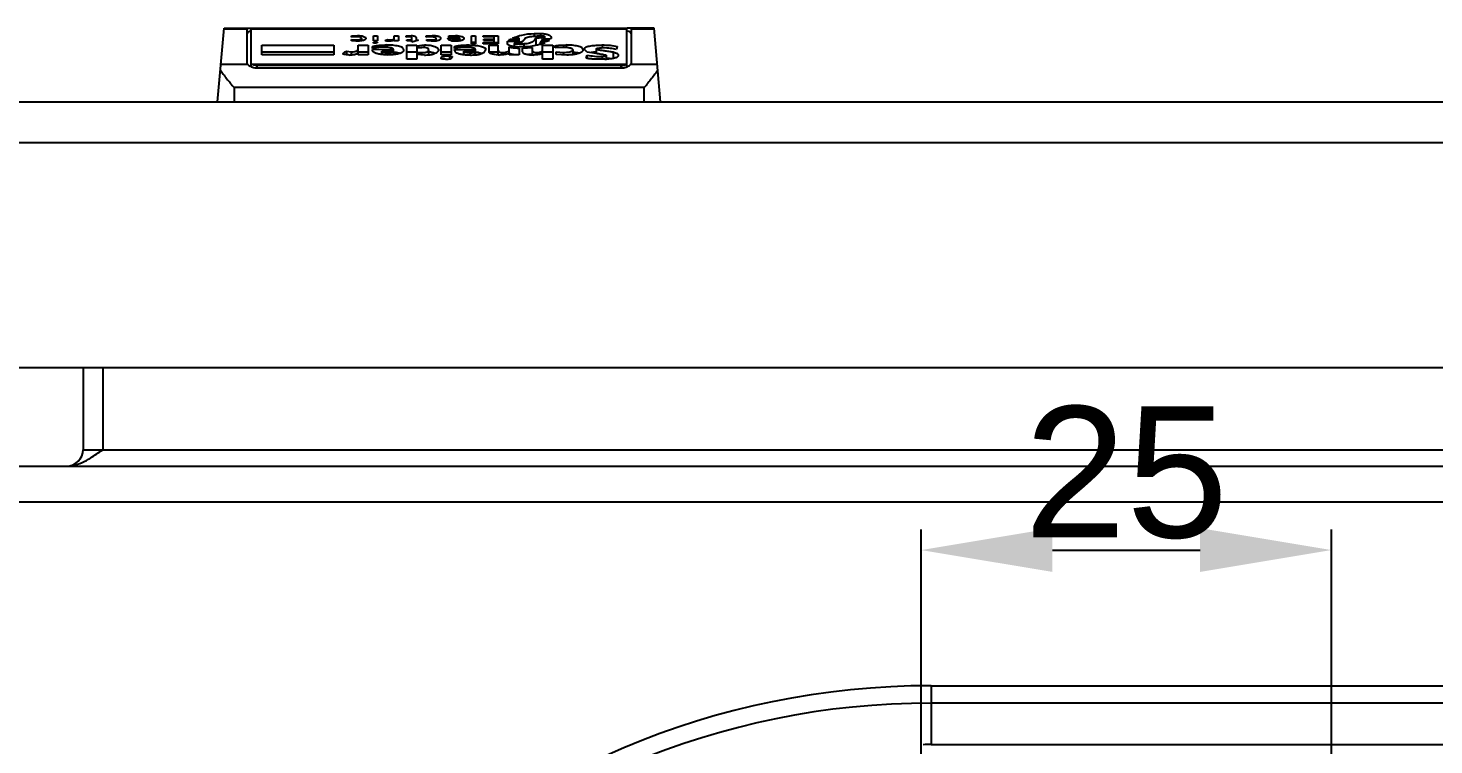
# Model space of a CAD drawing. Header units: millimetres. Extents: x 46697 to 52144, y 25488 to 34806.
# Drawn here: x 50618.9 to 50704.6, y 29725.4 to 29769.1 of the extents above; entities that cross this region are included whole.
import ezdxf

# ---------------------------------------------------------------- set-up
doc = ezdxf.new("R2010")
doc.units = ezdxf.units.MM
doc.layers.add('000-KOTIRANJE', color=254, linetype='Continuous', lineweight=5)
doc.layers.add('000-PI-ORMAR', color=51, linetype='Continuous')
doc.styles.get("Standard").update_dxf_attribs({"font": 'arial.ttf'})
doc.dimstyles.new('ISO-25-lb', dxfattribs={"dimtxt": 8, "dimasz": 8, "dimexe": 1.25, "dimexo": 0.625, "dimtad": 1, "dimdec": 1, "dimtxsty": 'Standard', "dimcen": 5, "dimadec": 0, "dimazin": 0, "dimtfac": 1, "dimtdec": 1, "dimtmove": 0, "dimatfit": 3, "dimfxl": 1, "dimarcsym": 0})

# ---------------------------------------------------------------- blocks, each defined once
blk = doc.blocks.new('NSYCRN34200_bottom')
at = {"layer": '000-PI-ORMAR'}
for p, q in [((50216.417, 29502.023), (50216.811, 29506.523)), ((50218.217, 29506.453), (50216.805, 29506.453)), ((50216.811, 29506.523), (50241.367, 29506.523)), ((50218.217, 29504.371), (50218.217, 29506.523)), ((50218.467, 29504.17), (50218.467, 29506.523)), ((50241.367, 29506.453), (50218.467, 29506.453)), ((50224.58, 29506.059), (50224.938, 29506.075)), ((50224.58, 29505.979), (50224.58, 29506.059)), ((50224.938, 29505.991), (50224.938, 29506.075)), ((50225.909, 29505.737), (50225.909, 29506.059)), ((50225.909, 29506.059), (50226.164, 29506.059)), ((50226.164, 29506.059), (50226.164, 29505.737)), ((50227.186, 29505.737), (50227.186, 29506.059)), ((50227.186, 29506.059), (50227.441, 29506.059)), ((50227.441, 29506.059), (50227.441, 29505.737)), ((50227.901, 29506.059), (50228.208, 29506.075)), ((50227.901, 29505.979), (50227.901, 29506.059)), ((50228.208, 29505.979), (50228.208, 29506.075)), ((50229.127, 29506.059), (50229.485, 29506.075)), ((50229.127, 29505.979), (50229.127, 29506.059)), ((50229.485, 29505.995), (50229.485, 29506.075)), ((50230.507, 29506.043), (50230.915, 29506.075)), ((50230.507, 29505.962), (50230.507, 29506.043)), ((50230.915, 29505.995), (50230.915, 29506.075)), ((50231.886, 29505.559), (50231.886, 29506.059)), ((50231.886, 29506.059), (50232.141, 29506.059)), ((50232.141, 29506.059), (50232.141, 29505.559)), ((50232.601, 29505.995), (50232.601, 29506.059)), ((50232.601, 29506.059), (50233.521, 29506.059)), ((50233.521, 29506.059), (50233.521, 29505.559)), ((50235.718, 29506.188), (50235.718, 29506.011)), ((50235.718, 29506.188), (50236.126, 29506.188)), ((50236.126, 29506.027), (50236.126, 29506.188)), ((50236.331, 29506.027), (50236.178, 29506.027)), ((50236.331, 29506.027), (50236.331, 29505.85)), ((50241.367, 29504.172), (50241.367, 29506.523)), ((50243.024, 29506.523), (50241.37, 29506.523)), ((50241.617, 29506.523), (50241.617, 29504.371)), ((50243.03, 29506.453), (50241.617, 29506.453)), ((50243.417, 29502.023), (50243.024, 29506.523)), ((50219.114, 29504.898), (50219.114, 29505.479)), ((50219.114, 29505.479), (50223.507, 29505.479)), ((50223.507, 29505.479), (50223.507, 29504.898)), ((50224.836, 29505.995), (50224.58, 29505.979)), ((50224.58, 29505.737), (50224.58, 29505.833)), ((50224.58, 29505.833), (50224.887, 29505.801)), ((50224.836, 29505.721), (50224.58, 29505.737)), ((50224.887, 29505.801), (50224.887, 29505.721)), ((50224.887, 29505.801), (50224.989, 29505.801)), ((50224.989, 29505.728), (50224.989, 29505.801)), ((50224.989, 29504.898), (50224.989, 29505.479)), ((50224.989, 29505.479), (50225.602, 29505.479)), ((50225.193, 29505.898), (50225.193, 29505.75)), ((50225.602, 29505.479), (50225.602, 29504.898)), ((50225.857, 29505.285), (50225.857, 29505.398)), ((50225.857, 29505.221), (50227.135, 29505.237)), ((50225.857, 29505.172), (50225.857, 29505.221)), ((50226.164, 29505.737), (50225.909, 29505.737)), ((50225.909, 29505.608), (50225.909, 29505.672)), ((50225.909, 29505.672), (50226.164, 29505.672)), ((50226.062, 29505.608), (50225.909, 29505.608)), ((50226.164, 29505.64), (50226.062, 29505.608)), ((50226.164, 29505.672), (50226.164, 29505.64)), ((50226.624, 29505.366), (50226.471, 29505.366)), ((50226.624, 29505.769), (50226.777, 29505.833)), ((50226.726, 29505.495), (50226.726, 29505.361)), ((50226.777, 29505.833), (50226.777, 29505.727)), ((50226.777, 29505.833), (50226.981, 29505.801)), ((50226.981, 29505.731), (50226.981, 29505.801)), ((50227.135, 29504.91), (50227.135, 29505.237)), ((50227.441, 29505.737), (50227.186, 29505.737)), ((50227.748, 29505.221), (50227.748, 29505.156)), ((50228.156, 29505.995), (50227.901, 29505.979)), ((50227.952, 29505.737), (50227.952, 29505.801)), ((50227.952, 29505.801), (50228.259, 29505.801)), ((50228.259, 29505.737), (50227.952, 29505.737)), ((50227.952, 29504.624), (50227.952, 29505.479)), ((50227.952, 29505.479), (50228.565, 29505.479)), ((50228.259, 29505.962), (50228.156, 29505.995)), ((50228.259, 29505.656), (50228.259, 29505.962)), ((50228.667, 29505.785), (50228.259, 29505.656)), ((50228.514, 29505.946), (50228.514, 29505.737)), ((50228.514, 29505.801), (50228.667, 29505.785)), ((50228.565, 29505.447), (50229.025, 29505.495)), ((50228.565, 29505.479), (50228.565, 29504.624)), ((50229.025, 29505.344), (50229.025, 29505.495)), ((50229.485, 29505.995), (50229.127, 29505.979)), ((50229.178, 29505.737), (50229.178, 29505.833)), ((50229.178, 29505.833), (50229.485, 29505.801)), ((50229.434, 29505.721), (50229.178, 29505.737)), ((50229.28, 29505.205), (50229.28, 29504.895)), ((50229.74, 29505.93), (50229.485, 29505.995)), ((50229.485, 29505.721), (50229.485, 29505.801)), ((50229.74, 29505.738), (50229.74, 29505.93)), ((50229.894, 29505.205), (50229.894, 29505.172)), ((50229.996, 29505.93), (50229.996, 29505.866)), ((50230.047, 29504.898), (50230.047, 29505.479)), ((50230.047, 29505.479), (50230.66, 29505.479)), ((50230.456, 29505.914), (50231.171, 29505.914)), ((50230.864, 29505.995), (50230.507, 29505.962)), ((50230.66, 29505.479), (50230.66, 29504.898)), ((50230.711, 29505.85), (50230.711, 29505.744)), ((50230.711, 29505.85), (50230.864, 29505.801)), ((50231.171, 29505.85), (50230.711, 29505.85)), ((50230.966, 29505.995), (50230.864, 29505.995)), ((50230.864, 29505.801), (50230.864, 29505.721)), ((50230.864, 29505.801), (50231.017, 29505.801)), ((50230.864, 29505.285), (50230.864, 29505.398)), ((50230.864, 29505.156), (50230.864, 29505.221)), ((50230.864, 29505.221), (50232.141, 29505.221)), ((50231.017, 29505.801), (50231.171, 29505.85)), ((50231.017, 29505.801), (50231.017, 29505.729)), ((50231.171, 29505.745), (50231.171, 29505.914)), ((50231.631, 29505.366), (50231.528, 29505.366)), ((50231.733, 29505.495), (50231.733, 29505.362)), ((50232.141, 29505.64), (50231.886, 29505.64)), ((50232.141, 29505.559), (50231.886, 29505.559)), ((50232.141, 29504.898), (50232.141, 29505.221)), ((50233.265, 29505.995), (50232.601, 29505.995)), ((50232.601, 29505.559), (50232.601, 29505.64)), ((50232.601, 29505.64), (50233.521, 29505.64)), ((50233.521, 29505.559), (50232.601, 29505.559)), ((50232.652, 29505.769), (50232.652, 29505.85)), ((50232.652, 29505.85), (50233.265, 29505.85)), ((50233.265, 29505.769), (50232.652, 29505.769)), ((50232.755, 29505.237), (50232.755, 29505.172)), ((50232.959, 29505.06), (50232.959, 29505.479)), ((50232.959, 29505.479), (50233.521, 29505.479)), ((50233.265, 29505.559), (50233.265, 29505.995)), ((50233.521, 29504.891), (50233.521, 29505.479)), ((50234.083, 29505.608), (50234.083, 29505.721)), ((50234.083, 29505.721), (50234.594, 29505.721)), ((50234.185, 29505.769), (50234.236, 29505.85)), ((50234.696, 29505.769), (50234.185, 29505.769)), ((50234.185, 29504.898), (50234.185, 29505.382)), ((50234.236, 29505.85), (50234.236, 29505.769)), ((50234.236, 29505.85), (50234.696, 29505.85)), ((50234.798, 29505.914), (50234.389, 29505.914)), ((50234.543, 29505.64), (50234.492, 29505.559)), ((50234.492, 29505.559), (50234.492, 29505.397)), ((50234.492, 29505.559), (50235.105, 29505.559)), ((50234.951, 29505.64), (50234.543, 29505.64)), ((50234.594, 29505.721), (50234.696, 29505.769)), ((50234.594, 29505.721), (50234.594, 29505.64)), ((50234.696, 29505.85), (50234.798, 29505.882)), ((50234.696, 29505.85), (50234.696, 29505.64)), ((50234.798, 29505.64), (50234.798, 29505.914)), ((50235.054, 29505.382), (50234.798, 29505.382)), ((50234.798, 29505.301), (50234.798, 29504.898)), ((50235.105, 29505.801), (50234.951, 29505.64)), ((50235.002, 29505.301), (50235.616, 29505.35)), ((50235.002, 29505.076), (50235.002, 29505.301)), ((50235.105, 29505.382), (50235.105, 29505.559)), ((50235.616, 29504.889), (50235.616, 29505.35)), ((50235.82, 29505.914), (50235.82, 29505.495)), ((50236.126, 29505.704), (50236.075, 29505.656)), ((50236.075, 29505.656), (50236.075, 29505.538)), ((50236.075, 29505.656), (50236.382, 29505.64)), ((50236.484, 29505.704), (50236.126, 29505.704)), ((50236.229, 29505.85), (50236.178, 29505.785)), ((50236.178, 29505.785), (50236.178, 29505.704)), ((50236.178, 29505.785), (50236.637, 29505.769)), ((50236.637, 29505.85), (50236.229, 29505.85)), ((50236.229, 29504.624), (50236.229, 29505.479)), ((50236.229, 29505.479), (50236.842, 29505.479)), ((50236.74, 29505.882), (50236.637, 29505.85)), ((50236.74, 29505.962), (50236.74, 29505.882)), ((50236.842, 29505.479), (50236.842, 29504.624)), ((50236.995, 29505.318), (50236.995, 29505.43)), ((50237.455, 29505.35), (50236.995, 29505.318)), ((50237.659, 29505.495), (50237.659, 29505.337)), ((50238.068, 29505.189), (50238.068, 29504.903)), ((50238.681, 29505.221), (50238.681, 29505.14)), ((50238.783, 29505.221), (50238.783, 29505.269)), ((50238.936, 29505.06), (50238.783, 29505.221)), ((50239.498, 29505.253), (50239.498, 29504.973)), ((50239.958, 29505.318), (50239.805, 29505.318)), ((50239.856, 29505.495), (50239.856, 29505.318)), ((50240.776, 29505.398), (50240.725, 29505.221)), ((50216.619, 29504.323), (50218.237, 29504.323)), ((50218.502, 29504.323), (50241.333, 29504.323)), ((50223.507, 29505.059), (50219.114, 29505.059)), ((50223.507, 29504.898), (50219.114, 29504.898)), ((50224.274, 29505.108), (50224.274, 29504.901)), ((50224.274, 29505.108), (50224.58, 29505.076)), ((50224.58, 29504.898), (50224.58, 29505.076)), ((50224.989, 29504.898), (50224.938, 29505.011)), ((50225.602, 29505.059), (50224.989, 29505.059)), ((50225.602, 29504.898), (50224.989, 29504.898)), ((50226.419, 29504.914), (50226.419, 29505.124)), ((50227.135, 29505.124), (50226.419, 29505.124)), ((50226.777, 29505.011), (50226.777, 29504.882)), ((50228.565, 29505.059), (50227.952, 29505.059)), ((50228.565, 29504.624), (50227.952, 29504.624)), ((50228.565, 29505.044), (50228.872, 29505.027)), ((50229.025, 29504.882), (50228.565, 29504.915)), ((50228.872, 29504.893), (50228.872, 29505.027)), ((50230.66, 29505.059), (50230.047, 29505.059)), ((50230.66, 29504.898), (50230.047, 29504.898)), ((50230.047, 29504.657), (50230.047, 29504.737)), ((50230.149, 29504.624), (50230.047, 29504.657)), ((50230.302, 29504.624), (50230.149, 29504.624)), ((50230.558, 29504.834), (50230.558, 29504.644)), ((50230.558, 29504.834), (50230.711, 29504.786)), ((50230.711, 29504.786), (50230.711, 29504.753)), ((50231.426, 29504.915), (50231.426, 29505.124)), ((50232.09, 29505.124), (50231.426, 29505.124)), ((50231.784, 29505.011), (50231.784, 29504.882)), ((50232.09, 29505.124), (50232.09, 29504.894)), ((50233.521, 29505.059), (50232.959, 29505.059)), ((50233.725, 29505.027), (50233.725, 29504.888)), ((50233.725, 29505.027), (50233.879, 29505.027)), ((50233.879, 29505.027), (50234.185, 29505.124)), ((50233.879, 29505.027), (50233.879, 29504.904)), ((50234.798, 29504.898), (50234.185, 29504.898)), ((50235.616, 29504.93), (50235.371, 29504.911)), ((50235.871, 29505.027), (50235.871, 29504.897)), ((50236.842, 29505.059), (50236.229, 29505.059)), ((50236.842, 29504.624), (50236.229, 29504.624)), ((50237.046, 29504.915), (50237.046, 29505.076)), ((50237.046, 29505.076), (50237.506, 29505.027)), ((50237.71, 29504.882), (50237.046, 29504.915)), ((50237.506, 29504.892), (50237.506, 29505.027)), ((50238.885, 29504.705), (50238.936, 29504.866)), ((50238.936, 29504.682), (50238.936, 29504.866)), ((50240.009, 29504.624), (50239.703, 29504.624)), ((50239.856, 29504.786), (50240.111, 29504.818)), ((50239.856, 29504.786), (50239.856, 29504.624)), ((50240.111, 29504.631), (50240.111, 29504.85)), ((50240.52, 29505.076), (50240.52, 29504.674)), ((50240.827, 29504.915), (50240.827, 29504.834)), ((50241.598, 29504.323), (50243.216, 29504.323)), ((50218.817, 29504.245), (50218.817, 29504.093)), ((50241.017, 29504.245), (50218.817, 29504.245)), ((50218.817, 29504.093), (50241.017, 29504.093)), ((50241.017, 29504.093), (50241.017, 29504.245)), ((50217.417, 29502.893), (50217.417, 29502.023)), ((50242.417, 29502.893), (50217.417, 29502.893)), ((50242.417, 29502.023), (50242.417, 29502.893)), ((50192.417, 29502.023), (50582.417, 29502.023)), ((50584.917, 29499.523), (50189.917, 29499.523)), ((50189.917, 29485.823), (50584.917, 29485.823)), ((50208.217, 29485.823), (50208.217, 29480.823)), ((50209.417, 29485.823), (50209.417, 29480.823)), ((50208.217, 29480.823), (50567.617, 29480.823)), ((50190.117, 29479.823), (50585.717, 29479.823)), ((50587.917, 29477.623), (50187.917, 29477.623)), ((50259.917, 29466.434), (50259.917, 29462.842)), ((50259.917, 29466.434), (50515.917, 29466.434)), ((50515.917, 29465.373), (50259.917, 29465.373)), ((50259.917, 29462.842), (50515.917, 29462.842))]:
    blk.add_line(p, q, dxfattribs=at)
for centre, radius, start, end in [((50230.877, 29506.616), 0.896, 256.94801, 258.52796), ((50230.998, 29506.832), 1.103, 279.18166, 280.12452), ((50234.796, 29509.389), 4.007, 268.56577, 270.02883), ((50235.745, 29502.333), 3.44, 105.86407, 106.04416), ((50235.733, 29502.376), 3.394, 103.59206, 105.86835), ((50235.727, 29502.401), 3.369, 102.68688, 103.59243), ((50235.054, 29508.788), 3.406, 270.00088, 270.86521), ((50235.19, 29505.853), 0.725, 327.91604, 330.37943), ((50235.823, 29509.321), 3.826, 269.95065, 271.6124), ((50234.963, 29509.258), 3.886, 286.70644, 287.2815), ((50234.944, 29509.319), 3.95, 287.28337, 288.32309), ((50234.909, 29509.424), 4.061, 288.32757, 290.55327), ((50234.869, 29509.531), 4.174, 290.55114, 291.24377), ((50231.626, 29500.105), 4.968, 84.01521, 84.69204), ((50231.9, 29507.406), 2.522, 274.36979, 275.53825), ((50233.953, 29510.477), 5.604, 265.5588, 266.62036), ((50234.744, 29506.968), 2.082, 254.42471, 254.78936), ((50235.924, 29510.353), 5.475, 266.75538, 267.83879), ((50231.419, 29454.58), 51.036, 80.8914, 81.52988), ((50239.735, 29511.436), 6.817, 272.30934, 273.17916), ((50244.357, 29535.09), 30.674, 262.04457, 262.69625), ((50207.217, 29480.823), 1, 270, 0), ((50259.917, 29418.313), 48.121, 90, 180), ((50259.917, 29418.313), 47.061, 90, 180), ((50259.917, 29418.313), 44.529, 90, 90.64246)]:
    blk.add_arc(centre, radius, start, end, dxfattribs=at)
for centre, major_axis, start_param, end_param in [((50218.817, 29506.192), (0.6, 0), 2.216036, 3.141593), ((50241.017, 29506.192), (0.6, 0), 0, 0.923126), ((50218.817, 29504.371), (0.6, 0), -3.141593, -2.886514), ((50218.817, 29504.371), (0.35, 0), -3.141593, -2.694273), ((50241.017, 29504.371), (0.35, 0), -0.44732, 0), ((50241.017, 29504.371), (0.6, 0), -0.255078, 0)]:
    blk.add_ellipse(centre, major_axis=major_axis, ratio=0.315556, start_param=start_param, end_param=end_param, dxfattribs=at)
for points, knots in [([(50224.938, 29506.075), (50225.008, 29506.075), (50225.133, 29506.069), (50225.293, 29506.033), (50225.398, 29505.973), (50225.437, 29505.922), (50225.449, 29505.898)], [0, 0, 0, 0, 0.371196, 0.665987, 0.860433, 1, 1, 1, 1]), ([(50228.208, 29506.075), (50228.25, 29506.071), (50228.327, 29506.06), (50228.417, 29506.038), (50228.471, 29506.011), (50228.502, 29505.987), (50228.514, 29505.962), (50228.514, 29505.946)], [0, 0, 0, 0, 0.363978, 0.666319, 0.780752, 0.870364, 1, 1, 1, 1]), ([(50229.485, 29506.075), (50229.548, 29506.073), (50229.642, 29506.067), (50229.762, 29506.052), (50229.842, 29506.037), (50229.909, 29506.017), (50229.958, 29505.993), (50229.989, 29505.964), (50229.996, 29505.94), (50229.996, 29505.93)], [0, 0, 0, 0, 0.341316, 0.50328, 0.652146, 0.778987, 0.87627, 0.945686, 1, 1, 1, 1]), ([(50230.915, 29506.075), (50230.983, 29506.071), (50231.109, 29506.058), (50231.257, 29506.031), (50231.35, 29505.996), (50231.395, 29505.967), (50231.421, 29505.933), (50231.426, 29505.909), (50231.426, 29505.898)], [0, 0, 0, 0, 0.355432, 0.665062, 0.784525, 0.87486, 0.942631, 1, 1, 1, 1]), ([(50234.389, 29505.914), (50234.571, 29505.991), (50235.004, 29506.135), (50235.461, 29506.188), (50235.718, 29506.188)], [0, 0, 0, 0, 0.43464, 1, 1, 1, 1]), ([(50236.178, 29506.027), (50236.054, 29506.027), (50235.87, 29506.024), (50235.628, 29506.008), (50235.459, 29505.988), (50235.311, 29505.959), (50235.197, 29505.92), (50235.122, 29505.868), (50235.105, 29505.821), (50235.105, 29505.801)], [0, 0, 0, 0, 0.323863, 0.482587, 0.634243, 0.769932, 0.876609, 0.948781, 1, 1, 1, 1]), ([(50236.331, 29506.027), (50236.331, 29506.018), (50236.323, 29505.995), (50236.289, 29505.969), (50236.236, 29505.949), (50236.166, 29505.934), (50236.085, 29505.924), (50235.969, 29505.916), (50235.88, 29505.914), (50235.82, 29505.914)], [0, 0, 0, 0, 0.051619, 0.122572, 0.226478, 0.360669, 0.512654, 0.672628, 1, 1, 1, 1]), ([(50236.126, 29506.188), (50236.213, 29506.188), (50236.368, 29506.18), (50236.563, 29506.134), (50236.687, 29506.057), (50236.728, 29505.992), (50236.74, 29505.962)], [0, 0, 0, 0, 0.379347, 0.673856, 0.863321, 1, 1, 1, 1]), ([(50224.58, 29505.076), (50224.644, 29505.08), (50224.756, 29505.092), (50224.893, 29505.131), (50224.975, 29505.195), (50224.989, 29505.248), (50224.989, 29505.269)], [0, 0, 0, 0, 0.3931, 0.686451, 0.86749, 1, 1, 1, 1]), ([(50225.193, 29505.898), (50225.193, 29505.905), (50225.19, 29505.921), (50225.171, 29505.942), (50225.139, 29505.96), (50225.072, 29505.981), (50224.968, 29505.992), (50224.881, 29505.995), (50224.836, 29505.995)], [0, 0, 0, 0, 0.053888, 0.119201, 0.210176, 0.334206, 0.65187, 1, 1, 1, 1]), ([(50225.196, 29505.748), (50225.168, 29505.744), (50225.048, 29505.727), (50224.928, 29505.722), (50224.836, 29505.721)], [0, 0, 0, 0, 0.237576, 1, 1, 1, 1]), ([(50224.989, 29505.801), (50225.035, 29505.801), (50225.112, 29505.829), (50225.171, 29505.877), (50225.193, 29505.898)], [0, 0, 0, 0, 0.603146, 1, 1, 1, 1]), ([(50225.449, 29505.898), (50225.449, 29505.883), (50225.438, 29505.847), (50225.387, 29505.803), (50225.303, 29505.77), (50225.235, 29505.755), (50225.196, 29505.748)], [0, 0, 0, 0, 0.145406, 0.337649, 0.622087, 1, 1, 1, 1]), ([(50225.857, 29505.398), (50225.916, 29505.418), (50226.048, 29505.45), (50226.338, 29505.488), (50226.569, 29505.495), (50226.726, 29505.495)], [0, 0, 0, 0, 0.213482, 0.462386, 1, 1, 1, 1]), ([(50226.471, 29505.366), (50226.416, 29505.366), (50226.309, 29505.357), (50226.104, 29505.33), (50225.955, 29505.303), (50225.857, 29505.285)], [0, 0, 0, 0, 0.266361, 0.518251, 1, 1, 1, 1]), ([(50226.416, 29504.912), (50226.336, 29504.922), (50226.192, 29504.945), (50226.028, 29504.993), (50225.933, 29505.046), (50225.888, 29505.086), (50225.862, 29505.129), (50225.857, 29505.158), (50225.857, 29505.172)], [0, 0, 0, 0, 0.368857, 0.665365, 0.776534, 0.864475, 0.936028, 1, 1, 1, 1]), ([(50226.828, 29505.721), (50226.807, 29505.723), (50226.767, 29505.728), (50226.716, 29505.736), (50226.679, 29505.744), (50226.654, 29505.75), (50226.636, 29505.756), (50226.624, 29505.765), (50226.624, 29505.769)], [0, 0, 0, 0, 0.294635, 0.578579, 0.712734, 0.836348, 0.938736, 1, 1, 1, 1]), ([(50227.135, 29505.237), (50227.086, 29505.284), (50226.97, 29505.333), (50226.795, 29505.361), (50226.683, 29505.366), (50226.624, 29505.366)], [0, 0, 0, 0, 0.377008, 0.668643, 1, 1, 1, 1]), ([(50227.748, 29505.221), (50227.748, 29505.241), (50227.734, 29505.287), (50227.67, 29505.343), (50227.569, 29505.389), (50227.434, 29505.426), (50227.273, 29505.454), (50227.035, 29505.481), (50226.851, 29505.491), (50226.726, 29505.495)], [0, 0, 0, 0, 0.053594, 0.12356, 0.222797, 0.351564, 0.501125, 0.662453, 1, 1, 1, 1]), ([(50227.186, 29505.769), (50227.16, 29505.762), (50227.042, 29505.735), (50226.922, 29505.721), (50226.828, 29505.721)], [0, 0, 0, 0, 0.224312, 1, 1, 1, 1]), ([(50226.981, 29505.801), (50226.998, 29505.803), (50227.03, 29505.808), (50227.08, 29505.82), (50227.126, 29505.836), (50227.162, 29505.859), (50227.182, 29505.886), (50227.186, 29505.905), (50227.186, 29505.914)], [0, 0, 0, 0, 0.201887, 0.385063, 0.610592, 0.774995, 0.896449, 1, 1, 1, 1]), ([(50228.565, 29505.301), (50228.577, 29505.314), (50228.62, 29505.331), (50228.691, 29505.343), (50228.779, 29505.349), (50228.841, 29505.35), (50228.872, 29505.35)], [0, 0, 0, 0, 0.162817, 0.415388, 0.703776, 1, 1, 1, 1]), ([(50229.28, 29505.205), (50229.28, 29505.224), (50229.264, 29505.273), (50229.174, 29505.322), (50229.04, 29505.346), (50228.931, 29505.35), (50228.872, 29505.35)], [0, 0, 0, 0, 0.121624, 0.306754, 0.619534, 1, 1, 1, 1]), ([(50228.872, 29505.027), (50228.937, 29505.027), (50229.031, 29505.031), (50229.143, 29505.056), (50229.213, 29505.085), (50229.269, 29505.133), (50229.28, 29505.184), (50229.28, 29505.205)], [0, 0, 0, 0, 0.403239, 0.570933, 0.699996, 0.871356, 1, 1, 1, 1]), ([(50229.025, 29505.495), (50229.142, 29505.495), (50229.354, 29505.485), (50229.625, 29505.428), (50229.806, 29505.331), (50229.874, 29505.245), (50229.894, 29505.205)], [0, 0, 0, 0, 0.366883, 0.664195, 0.861459, 1, 1, 1, 1]), ([(50229.283, 29504.893), (50229.328, 29504.897), (50229.414, 29504.908), (50229.549, 29504.935), (50229.675, 29504.976), (50229.803, 29505.048), (50229.869, 29505.122), (50229.894, 29505.172)], [0, 0, 0, 0, 0.195915, 0.372736, 0.591618, 0.759205, 1, 1, 1, 1]), ([(50229.743, 29505.736), (50229.718, 29505.733), (50229.615, 29505.723), (50229.512, 29505.721), (50229.434, 29505.721)], [0, 0, 0, 0, 0.24253, 1, 1, 1, 1]), ([(50229.485, 29505.801), (50229.523, 29505.801), (50229.592, 29505.804), (50229.677, 29505.82), (50229.731, 29505.855), (50229.74, 29505.886), (50229.74, 29505.898)], [0, 0, 0, 0, 0.388225, 0.696883, 0.876411, 1, 1, 1, 1]), ([(50229.996, 29505.866), (50229.996, 29505.852), (50229.985, 29505.818), (50229.932, 29505.78), (50229.848, 29505.752), (50229.781, 29505.741), (50229.743, 29505.736)], [0, 0, 0, 0, 0.137351, 0.328389, 0.620176, 1, 1, 1, 1]), ([(50230.674, 29505.743), (50230.638, 29505.752), (50230.576, 29505.77), (50230.502, 29505.812), (50230.463, 29505.862), (50230.456, 29505.898), (50230.456, 29505.914)], [0, 0, 0, 0, 0.377088, 0.645926, 0.838471, 1, 1, 1, 1]), ([(50230.813, 29505.721), (50230.803, 29505.722), (50230.765, 29505.726), (50230.727, 29505.732), (50230.699, 29505.738)], [0, 0, 0, 0, 0.259245, 1, 1, 1, 1]), ([(50231.174, 29505.743), (50231.145, 29505.739), (50231.026, 29505.724), (50230.905, 29505.721), (50230.813, 29505.721)], [0, 0, 0, 0, 0.238279, 1, 1, 1, 1]), ([(50230.864, 29505.398), (50230.923, 29505.418), (50231.055, 29505.45), (50231.345, 29505.488), (50231.576, 29505.495), (50231.733, 29505.495)], [0, 0, 0, 0, 0.213482, 0.462386, 1, 1, 1, 1]), ([(50231.528, 29505.366), (50231.468, 29505.366), (50231.245, 29505.357), (50231.024, 29505.319), (50230.864, 29505.285)], [0, 0, 0, 0, 0.268757, 1, 1, 1, 1]), ([(50231.171, 29505.914), (50231.16, 29505.923), (50231.1, 29505.965), (50231.026, 29505.991), (50230.966, 29505.995)], [0, 0, 0, 0, 0.189905, 1, 1, 1, 1]), ([(50231.426, 29505.898), (50231.426, 29505.883), (50231.418, 29505.848), (50231.372, 29505.803), (50231.294, 29505.768), (50231.229, 29505.753), (50231.191, 29505.746)], [0, 0, 0, 0, 0.149891, 0.339697, 0.61815, 1, 1, 1, 1]), ([(50232.141, 29505.221), (50232.104, 29505.273), (50231.989, 29505.331), (50231.812, 29505.361), (50231.694, 29505.366), (50231.631, 29505.366)], [0, 0, 0, 0, 0.354239, 0.65228, 1, 1, 1, 1]), ([(50231.733, 29505.495), (50231.853, 29505.49), (50232.085, 29505.475), (50232.364, 29505.441), (50232.558, 29505.395), (50232.664, 29505.353), (50232.736, 29505.303), (50232.755, 29505.256), (50232.755, 29505.237)], [0, 0, 0, 0, 0.328186, 0.634941, 0.767206, 0.872849, 0.946932, 1, 1, 1, 1]), ([(50232.144, 29504.896), (50232.229, 29504.904), (50232.379, 29504.926), (50232.568, 29504.99), (50232.691, 29505.073), (50232.74, 29505.141), (50232.755, 29505.172)], [0, 0, 0, 0, 0.369723, 0.651193, 0.849642, 1, 1, 1, 1]), ([(50233.521, 29505.172), (50233.521, 29505.158), (50233.526, 29505.127), (50233.557, 29505.081), (50233.627, 29505.043), (50233.688, 29505.032), (50233.725, 29505.027)], [0, 0, 0, 0, 0.153969, 0.332282, 0.591815, 1, 1, 1, 1]), ([(50234.49, 29505.396), (50234.456, 29505.399), (50234.393, 29505.407), (50234.293, 29505.428), (50234.202, 29505.457), (50234.129, 29505.502), (50234.09, 29505.554), (50234.083, 29505.591), (50234.083, 29505.608)], [0, 0, 0, 0, 0.203684, 0.388965, 0.616152, 0.779397, 0.898636, 1, 1, 1, 1]), ([(50234.185, 29505.382), (50234.229, 29505.37), (50234.43, 29505.321), (50234.637, 29505.301), (50234.798, 29505.301)], [0, 0, 0, 0, 0.220924, 1, 1, 1, 1]), ([(50234.696, 29505.383), (50234.678, 29505.384), (50234.61, 29505.386), (50234.541, 29505.39), (50234.49, 29505.396)], [0, 0, 0, 0, 0.25371, 1, 1, 1, 1]), ([(50235.82, 29505.914), (50235.772, 29505.83), (50235.656, 29505.699), (50235.399, 29505.58), (50235.215, 29505.559), (50235.105, 29505.559)], [0, 0, 0, 0, 0.346147, 0.60475, 1, 1, 1, 1]), ([(50236.08, 29505.536), (50236.011, 29505.515), (50235.693, 29505.429), (50235.362, 29505.386), (50235.105, 29505.382)], [0, 0, 0, 0, 0.219517, 1, 1, 1, 1]), ([(50236.637, 29505.769), (50236.629, 29505.762), (50236.585, 29505.728), (50236.529, 29505.704), (50236.484, 29505.704)], [0, 0, 0, 0, 0.189217, 1, 1, 1, 1]), ([(50236.995, 29505.43), (50236.995, 29505.437), (50237.016, 29505.447), (50237.043, 29505.453), (50237.083, 29505.46), (50237.138, 29505.467), (50237.211, 29505.474), (50237.299, 29505.48), (50237.388, 29505.485), (50237.509, 29505.49), (50237.599, 29505.493), (50237.659, 29505.495)], [0, 0, 0, 0, 0.028828, 0.079607, 0.138852, 0.201501, 0.331116, 0.463317, 0.596722, 0.730789, 1, 1, 1, 1]), ([(50238.068, 29505.189), (50238.068, 29505.2), (50238.059, 29505.228), (50238.02, 29505.261), (50237.958, 29505.288), (50237.877, 29505.309), (50237.781, 29505.326), (50237.639, 29505.341), (50237.529, 29505.347), (50237.455, 29505.35)], [0, 0, 0, 0, 0.05336, 0.123977, 0.224575, 0.354347, 0.503992, 0.664675, 1, 1, 1, 1]), ([(50237.506, 29505.027), (50237.572, 29505.033), (50237.7, 29505.045), (50237.853, 29505.069), (50237.959, 29505.098), (50238.017, 29505.122), (50238.057, 29505.151), (50238.068, 29505.177), (50238.068, 29505.189)], [0, 0, 0, 0, 0.32967, 0.633637, 0.763949, 0.86928, 0.945103, 1, 1, 1, 1]), ([(50238.681, 29505.221), (50238.681, 29505.241), (50238.667, 29505.287), (50238.603, 29505.343), (50238.502, 29505.389), (50238.367, 29505.426), (50238.207, 29505.454), (50237.968, 29505.481), (50237.784, 29505.491), (50237.659, 29505.495)], [0, 0, 0, 0, 0.053594, 0.12356, 0.222797, 0.351564, 0.501125, 0.662453, 1, 1, 1, 1]), ([(50238.783, 29505.269), (50238.783, 29505.278), (50238.787, 29505.299), (50238.807, 29505.327), (50238.839, 29505.352), (50238.904, 29505.386), (50239.012, 29505.417), (50239.16, 29505.444), (50239.326, 29505.464), (50239.559, 29505.484), (50239.737, 29505.491), (50239.856, 29505.495)], [0, 0, 0, 0, 0.024436, 0.052563, 0.087844, 0.132084, 0.24563, 0.382193, 0.530576, 0.68469, 1, 1, 1, 1]), ([(50239.498, 29505.253), (50239.508, 29505.266), (50239.544, 29505.288), (50239.648, 29505.315), (50239.739, 29505.318), (50239.805, 29505.318)], [0, 0, 0, 0, 0.15056, 0.38475, 1, 1, 1, 1]), ([(50239.498, 29505.253), (50239.498, 29505.248), (50239.513, 29505.24), (50239.532, 29505.233), (50239.558, 29505.225), (50239.596, 29505.215), (50239.647, 29505.204), (50239.71, 29505.192), (50239.775, 29505.181), (50239.863, 29505.167), (50239.974, 29505.15), (50240.109, 29505.13), (50240.246, 29505.112), (50240.383, 29505.093), (50240.474, 29505.082), (50240.52, 29505.076)], [0, 0, 0, 0, 0.014532, 0.03742, 0.063913, 0.092248, 0.151872, 0.213709, 0.276836, 0.340819, 0.470477, 0.601623, 0.73376, 0.86661, 1, 1, 1, 1]), ([(50239.856, 29505.495), (50240.02, 29505.495), (50240.329, 29505.484), (50240.635, 29505.436), (50240.776, 29505.398)], [0, 0, 0, 0, 0.530236, 1, 1, 1, 1]), ([(50240.725, 29505.221), (50240.605, 29505.246), (50240.351, 29505.293), (50240.093, 29505.318), (50239.958, 29505.318)], [0, 0, 0, 0, 0.475476, 1, 1, 1, 1]), ([(50218.237, 29504.323), (50218.261, 29504.294), (50218.335, 29504.237), (50218.416, 29504.192), (50218.466, 29504.17)], [0, 0, 0, 0, 0.408872, 1, 1, 1, 1]), ([(50218.817, 29504.245), (50218.754, 29504.245), (50218.664, 29504.256), (50218.56, 29504.292), (50218.519, 29504.312), (50218.502, 29504.323)], [0, 0, 0, 0, 0.579534, 0.816997, 1, 1, 1, 1]), ([(50224.069, 29504.947), (50224.087, 29504.978), (50224.118, 29505.026), (50224.184, 29505.088), (50224.24, 29505.108), (50224.274, 29505.108)], [0, 0, 0, 0, 0.393216, 0.627187, 1, 1, 1, 1]), ([(50224.427, 29504.882), (50224.394, 29504.886), (50224.344, 29504.892), (50224.278, 29504.9), (50224.229, 29504.907), (50224.181, 29504.914), (50224.143, 29504.921), (50224.114, 29504.927), (50224.094, 29504.932), (50224.08, 29504.937), (50224.069, 29504.943), (50224.069, 29504.947)], [0, 0, 0, 0, 0.275198, 0.411287, 0.545786, 0.677797, 0.805327, 0.865946, 0.922448, 0.970561, 1, 1, 1, 1]), ([(50224.427, 29504.882), (50224.484, 29504.887), (50224.569, 29504.894), (50224.679, 29504.909), (50224.756, 29504.921), (50224.827, 29504.938), (50224.888, 29504.957), (50224.938, 29504.987), (50224.938, 29505.011)], [0, 0, 0, 0, 0.318135, 0.471629, 0.61816, 0.752837, 0.866866, 1, 1, 1, 1]), ([(50226.777, 29504.882), (50226.746, 29504.884), (50226.626, 29504.891), (50226.505, 29504.901), (50226.416, 29504.912)], [0, 0, 0, 0, 0.254767, 1, 1, 1, 1]), ([(50226.777, 29505.011), (50226.728, 29505.011), (50226.637, 29505.014), (50226.531, 29505.03), (50226.467, 29505.056), (50226.438, 29505.077), (50226.422, 29505.1), (50226.419, 29505.117), (50226.419, 29505.124)], [0, 0, 0, 0, 0.364692, 0.680264, 0.794891, 0.87918, 0.943651, 1, 1, 1, 1]), ([(50226.777, 29505.011), (50226.823, 29505.011), (50226.906, 29505.016), (50227.031, 29505.043), (50227.106, 29505.089), (50227.135, 29505.124)], [0, 0, 0, 0, 0.355569, 0.644256, 1, 1, 1, 1]), ([(50227.138, 29504.907), (50227.108, 29504.904), (50226.988, 29504.893), (50226.868, 29504.886), (50226.777, 29504.882)], [0, 0, 0, 0, 0.245695, 1, 1, 1, 1]), ([(50227.53, 29504.979), (50227.47, 29504.997), (50227.337, 29505.026), (50227.202, 29505.043), (50227.13, 29505.05)], [0, 0, 0, 0, 0.46886, 1, 1, 1, 1]), ([(50227.748, 29505.156), (50227.748, 29505.142), (50227.742, 29505.111), (50227.711, 29505.068), (50227.659, 29505.03), (50227.552, 29504.979), (50227.374, 29504.936), (50227.221, 29504.916), (50227.138, 29504.907)], [0, 0, 0, 0, 0.060832, 0.131197, 0.221108, 0.336516, 0.638501, 1, 1, 1, 1]), ([(50229.025, 29504.882), (50229.047, 29504.882), (50229.133, 29504.883), (50229.219, 29504.887), (50229.283, 29504.893)], [0, 0, 0, 0, 0.252786, 1, 1, 1, 1]), ([(50229.667, 29504.98), (50229.613, 29505.003), (50229.486, 29505.04), (50229.355, 29505.058), (50229.283, 29505.065)], [0, 0, 0, 0, 0.445947, 1, 1, 1, 1]), ([(50230.047, 29504.737), (50230.108, 29504.776), (50230.28, 29504.828), (50230.455, 29504.834), (50230.558, 29504.834)], [0, 0, 0, 0, 0.411288, 1, 1, 1, 1]), ([(50230.302, 29504.624), (50230.358, 29504.624), (50230.462, 29504.628), (50230.584, 29504.645), (50230.658, 29504.675), (50230.691, 29504.699), (50230.708, 29504.726), (50230.711, 29504.745), (50230.711, 29504.753)], [0, 0, 0, 0, 0.365254, 0.681761, 0.79601, 0.879579, 0.943653, 1, 1, 1, 1]), ([(50230.864, 29505.156), (50230.864, 29505.143), (50230.87, 29505.114), (50230.897, 29505.073), (50230.944, 29505.036), (50231.041, 29504.987), (50231.204, 29504.943), (50231.346, 29504.922), (50231.423, 29504.913)], [0, 0, 0, 0, 0.062322, 0.133539, 0.223098, 0.337067, 0.636439, 1, 1, 1, 1]), ([(50231.423, 29504.913), (50231.457, 29504.909), (50231.594, 29504.895), (50231.731, 29504.887), (50231.835, 29504.882)], [0, 0, 0, 0, 0.244324, 1, 1, 1, 1]), ([(50231.784, 29505.011), (50231.735, 29505.011), (50231.644, 29505.014), (50231.538, 29505.03), (50231.474, 29505.056), (50231.445, 29505.077), (50231.429, 29505.1), (50231.426, 29505.117), (50231.426, 29505.124)], [0, 0, 0, 0, 0.364691, 0.680264, 0.79489, 0.87918, 0.943651, 1, 1, 1, 1]), ([(50231.784, 29505.011), (50231.829, 29505.011), (50231.911, 29505.015), (50232.012, 29505.033), (50232.078, 29505.073), (50232.09, 29505.11), (50232.09, 29505.124)], [0, 0, 0, 0, 0.384265, 0.694124, 0.877114, 1, 1, 1, 1]), ([(50231.835, 29504.882), (50231.857, 29504.882), (50231.942, 29504.883), (50232.028, 29504.886), (50232.092, 29504.891)], [0, 0, 0, 0, 0.252006, 1, 1, 1, 1]), ([(50232.523, 29504.982), (50232.464, 29504.998), (50232.338, 29505.023), (50232.211, 29505.039), (50232.144, 29505.046)], [0, 0, 0, 0, 0.474995, 1, 1, 1, 1]), ([(50233.519, 29504.889), (50233.451, 29504.895), (50233.351, 29504.904), (50233.222, 29504.924), (50233.135, 29504.943), (50233.062, 29504.965), (50233.006, 29504.991), (50232.968, 29505.022), (50232.959, 29505.048), (50232.959, 29505.06)], [0, 0, 0, 0, 0.336085, 0.494656, 0.641283, 0.76911, 0.870824, 0.94448, 1, 1, 1, 1]), ([(50234.185, 29504.963), (50234.098, 29504.943), (50233.912, 29504.905), (50233.723, 29504.882), (50233.623, 29504.882)], [0, 0, 0, 0, 0.472413, 1, 1, 1, 1]), ([(50234.528, 29504.897), (50234.498, 29504.9), (50234.387, 29504.915), (50234.277, 29504.938), (50234.198, 29504.959)], [0, 0, 0, 0, 0.269503, 1, 1, 1, 1]), ([(50235.002, 29505.076), (50235.002, 29505.063), (50235.01, 29505.035), (50235.046, 29504.999), (50235.104, 29504.968), (50235.183, 29504.942), (50235.278, 29504.922), (50235.423, 29504.901), (50235.537, 29504.892), (50235.614, 29504.887)], [0, 0, 0, 0, 0.055511, 0.1252, 0.221093, 0.345662, 0.492958, 0.654858, 1, 1, 1, 1]), ([(50235.616, 29505.14), (50235.616, 29505.127), (50235.628, 29505.095), (50235.684, 29505.062), (50235.767, 29505.04), (50235.834, 29505.031), (50235.871, 29505.027)], [0, 0, 0, 0, 0.130559, 0.325187, 0.62531, 1, 1, 1, 1]), ([(50236.229, 29504.963), (50236.151, 29504.94), (50235.981, 29504.907), (50235.809, 29504.889), (50235.718, 29504.882)], [0, 0, 0, 0, 0.468886, 1, 1, 1, 1]), ([(50235.871, 29505.027), (50235.941, 29505.036), (50236.064, 29505.056), (50236.182, 29505.098), (50236.229, 29505.124)], [0, 0, 0, 0, 0.568531, 1, 1, 1, 1]), ([(50238.071, 29504.901), (50238.042, 29504.897), (50237.922, 29504.886), (50237.801, 29504.882), (50237.71, 29504.882)], [0, 0, 0, 0, 0.24357, 1, 1, 1, 1]), ([(50238.681, 29505.14), (50238.625, 29505.077), (50238.496, 29504.997), (50238.284, 29504.932), (50238.146, 29504.909), (50238.071, 29504.901)], [0, 0, 0, 0, 0.378604, 0.656709, 1, 1, 1, 1]), ([(50238.438, 29504.986), (50238.411, 29504.994), (50238.29, 29505.023), (50238.166, 29505.039), (50238.071, 29505.049)], [0, 0, 0, 0, 0.227796, 1, 1, 1, 1]), ([(50239.703, 29504.624), (50239.628, 29504.624), (50239.515, 29504.626), (50239.366, 29504.631), (50239.256, 29504.637), (50239.148, 29504.645), (50239.045, 29504.657), (50238.966, 29504.671), (50238.914, 29504.688), (50238.892, 29504.698), (50238.885, 29504.705)], [0, 0, 0, 0, 0.272108, 0.40747, 0.541643, 0.673481, 0.800522, 0.916273, 0.964569, 1, 1, 1, 1]), ([(50238.936, 29504.866), (50239.084, 29504.844), (50239.39, 29504.805), (50239.698, 29504.786), (50239.856, 29504.786)], [0, 0, 0, 0, 0.486303, 1, 1, 1, 1]), ([(50239.495, 29505.058), (50239.468, 29505.056), (50239.365, 29505.048), (50239.261, 29505.038), (50239.184, 29505.027)], [0, 0, 0, 0, 0.255338, 1, 1, 1, 1]), ([(50240.078, 29504.865), (50240.033, 29504.878), (50239.939, 29504.897), (50239.746, 29504.933), (50239.598, 29504.957), (50239.498, 29504.973)], [0, 0, 0, 0, 0.237114, 0.487658, 1, 1, 1, 1]), ([(50240.111, 29504.85), (50240.111, 29504.852), (50240.106, 29504.855), (50240.095, 29504.86), (50240.085, 29504.863), (50240.078, 29504.865)], [0, 0, 0, 0, 0.163471, 0.410922, 1, 1, 1, 1]), ([(50240.827, 29504.834), (50240.827, 29504.82), (50240.816, 29504.787), (50240.77, 29504.747), (50240.699, 29504.715), (50240.605, 29504.688), (50240.494, 29504.666), (50240.329, 29504.644), (50240.2, 29504.634), (50240.113, 29504.629)], [0, 0, 0, 0, 0.05453, 0.126195, 0.226449, 0.354518, 0.502507, 0.662551, 1, 1, 1, 1]), ([(50240.52, 29505.076), (50240.557, 29505.065), (50240.626, 29505.044), (50240.708, 29505.013), (50240.764, 29504.984), (50240.802, 29504.96), (50240.827, 29504.933), (50240.827, 29504.915)], [0, 0, 0, 0, 0.322425, 0.611125, 0.736848, 0.845458, 1, 1, 1, 1]), ([(50241.017, 29504.245), (50241.081, 29504.245), (50241.171, 29504.256), (50241.275, 29504.292), (50241.316, 29504.312), (50241.333, 29504.323)], [0, 0, 0, 0, 0.57956, 0.816998, 1, 1, 1, 1]), ([(50241.371, 29504.171), (50241.42, 29504.193), (50241.5, 29504.238), (50241.574, 29504.294), (50241.598, 29504.323)], [0, 0, 0, 0, 0.590757, 1, 1, 1, 1]), ([(50216.587, 29503.957), (50216.643, 29503.874), (50216.768, 29503.703), (50217.045, 29503.348), (50217.267, 29503.077), (50217.417, 29502.893)], [0, 0, 0, 0, 0.223406, 0.471313, 1, 1, 1, 1]), ([(50218.466, 29504.17), (50218.492, 29504.159), (50218.604, 29504.115), (50218.725, 29504.093), (50218.817, 29504.093)], [0, 0, 0, 0, 0.231508, 1, 1, 1, 1]), ([(50241.017, 29504.093), (50241.049, 29504.093), (50241.171, 29504.1), (50241.289, 29504.135), (50241.371, 29504.171)], [0, 0, 0, 0, 0.265359, 1, 1, 1, 1]), ([(50243.248, 29503.957), (50243.192, 29503.874), (50243.066, 29503.703), (50242.789, 29503.348), (50242.568, 29503.077), (50242.417, 29502.893)], [0, 0, 0, 0, 0.223414, 0.471327, 1, 1, 1, 1]), ([(50207.217, 29479.823), (50207.34, 29479.823), (50207.862, 29479.873), (50208.345, 29480.113), (50208.684, 29480.323)], [0, 0, 0, 0, 0.235383, 1, 1, 1, 1])]:
    blk.add_open_spline(points, degree=3, knots=knots, dxfattribs=at)
blk.add_open_spline([(50208.684, 29480.323), (50208.936, 29480.478), (50209.177, 29480.651), (50209.417, 29480.823)], degree=3, dxfattribs=at)
blk = doc.blocks.new('*D281')
at = {"layer": '000-KOTIRANJE', "color": 0, "linetype": 'Continuous', "lineweight": -2, "ltscale": 0.25, "transparency": 16777216}
for p, q in [((50673.371, 29700.949), (50673.371, 29738.515)), ((50698.371, 29700.949), (50698.371, 29738.515)), ((50681.371, 29737.265), (50690.371, 29737.265))]:
    blk.add_line(p, q, dxfattribs=at)
at = {"layer": '000-KOTIRANJE', "color": 0, "ltscale": 0.25, "transparency": 16777216}
for points in [[(50681.371, 29738.598), (50681.371, 29735.932), (50673.371, 29737.265)], [(50690.371, 29738.598), (50690.371, 29735.932), (50698.371, 29737.265)]]:
    blk.add_solid(points, dxfattribs=at)
at = {"layer": 'Defpoints', "color": 0, "ltscale": 0.25, "transparency": 16777216}
for p in [(50698.371, 29737.265), (50673.371, 29700.324), (50698.371, 29700.324)]:
    blk.add_point(p, dxfattribs=at)
at = {"layer": '000-KOTIRANJE', "color": 0, "ltscale": 0.25, "transparency": 16777216, "insert": (50685.871, 29741.974), "char_height": 8, "attachment_point": 5}
blk.add_mtext('25', dxfattribs=at)

msp = doc.modelspace()

# ---------------------------------------------------------------- block references
at = {"layer": '000-PI-ORMAR'}
msp.add_blockref('NSYCRN34200_bottom', (414.074, 262.562), dxfattribs=at)

# ---------------------------------------------------------------- dimensions: what is measured, and where the dimension line sits
at = {"layer": '000-KOTIRANJE', "ltscale": 0.25}
dim = msp.add_linear_dim(base=(50698.371, 29737.265), p1=(50673.371, 29700.324), p2=(50698.371, 29700.324), dimstyle='ISO-25-lb', dxfattribs=at)
dim.commit()
dim.dimension.update_dxf_attribs({"geometry": '*D281', "text_midpoint": (50685.871, 29737.265), "dimtype": 160})

doc.saveas('drawing.dxf')
